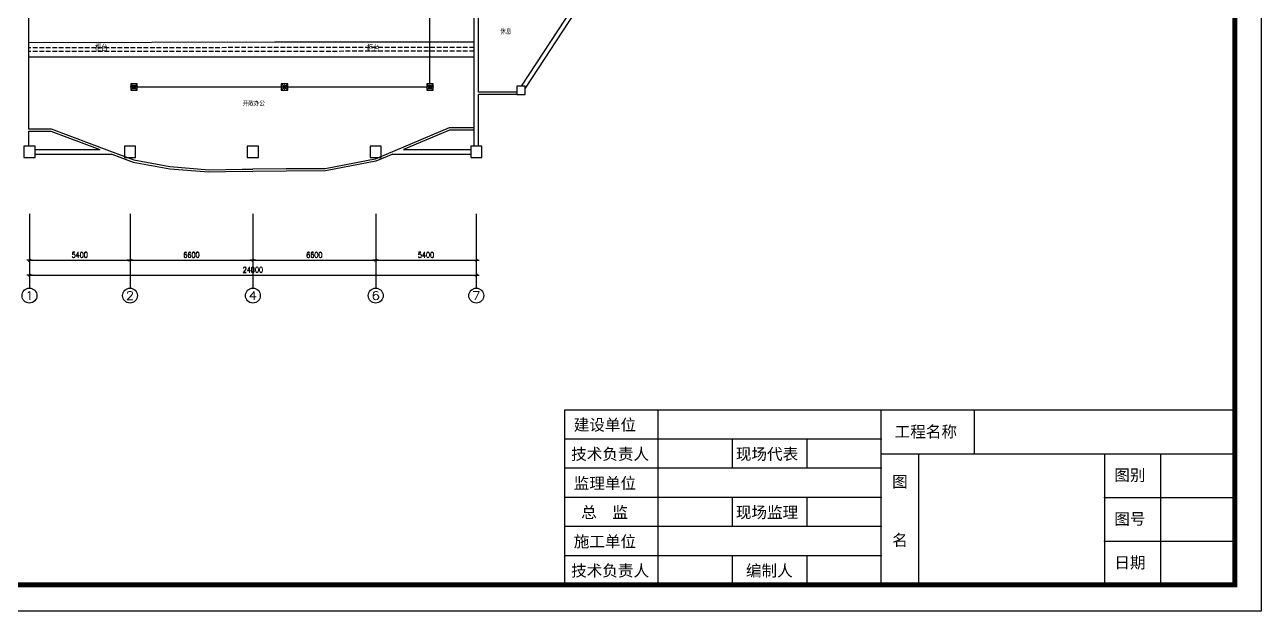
# Model space of a CAD drawing. Extents: x -149393 to 1177518, y -366685 to 296590.
# Drawn here: x 784228 to 850650, y -276685 to -245171 of the extents above; entities that cross this region are included whole.
import ezdxf
from ezdxf.enums import TextEntityAlignment as Align

# ---------------------------------------------------------------- set-up
doc = ezdxf.new("R2010")
doc.units = 0
doc.header["$LTSCALE"] = 1000
doc.header["$MEASUREMENT"] = 0
doc.linetypes.add('DASH', pattern=[0.35, 0.25, -0.1])
doc.linetypes.add('常规', pattern=[20, 10, 0, 10])
doc.layers.get('0').update_dxf_attribs({"linetype": 'CONTINUOUS'})
doc.layers.get('Defpoints').update_dxf_attribs({"linetype": 'CONTINUOUS'})
for name, color, linetype in [('AXIS', 3, 'CONTINUOUS'), ('COLUMN', 9, 'CONTINUOUS'), ('EQUIP-消防', 3, 'CONTINUOUS'), ('PUB_TITLE', 253, 'CONTINUOUS'), ('TEL_TEXT', 7, 'CONTINUOUS'), ('WALL', 9, 'CONTINUOUS'), ('WIRE-应急', 60, '常规')]:
    doc.layers.add(name, color=color, linetype=linetype)
doc.styles.add('_TCH_AXIS', font='COMPLEX', dxfattribs={"bigfont": 'GBCBIG'})
doc.styles.add('_TCH_DIM_T3', font='SIMPLEX', dxfattribs={"width": 0.705882, "bigfont": 'GBCBIG'})
doc.styles.add('_TEL_DIM', font='', dxfattribs={"width": 0.8, "height": 3.5})
doc.styles.add('DIM_FONT', font='SIMPLEX.shx', dxfattribs={"width": 0.8})
doc.styles.get("Standard").update_dxf_attribs({"font": 'gbenor.shx', "bigfont": 'gbcbig.shx'})
doc.styles.add('宋体', font='')
doc.styles.get('_TEL_DIM').set_extended_font_data('SimSun')
doc.styles.get('宋体').set_extended_font_data('SimSun')
doc.dimstyles.new('_TCH_ARCH&&100', dxfattribs={"dimtxt": 297.5, "dimasz": 100, "dimexe": 250, "dimexo": 300, "dimgap": 126.25, "dimtad": 1, "dimdec": 0, "dimzin": 0, "dimdsep": 46, "dimtxsty": '_TCH_DIM_T3', "dimblk": 'ARCHTICK', "dimcen": 0.09, "dimclrt": 7, "dimazin": 2, "dimtfac": 1, "dimtdec": 0, "dimtix": 1, "dimtmove": 2, "dimatfit": 3, "dimfxl": 1, "dimtolj": 1, "dimtzin": 0, "dimarcsym": 0})
doc.dimstyles.new('DIMN', dxfattribs={"dimtxt": 300, "dimasz": 1, "dimexe": 250, "dimexo": 300, "dimgap": 150, "dimtad": 1, "dimdec": 0, "dimdsep": 46, "dimtxsty": 'DIM_FONT', "dimblk": '_DIMX', "dimcen": 2.5, "dimclrt": 7, "dimadec": 0, "dimazin": 0, "dimtfac": 1, "dimtdec": 0, "dimtix": 1, "dimtmove": 2, "dimatfit": 3, "dimldrblk": '_DIMX', "dimfxl": 1, "dimtolj": 1, "dimarcsym": 0})

# ---------------------------------------------------------------- blocks, each defined once
blk = doc.blocks.new('$equip_U$00000427(cyc-PC)')
for p, q in [((-0.43, -0.43), (0.43, 0.43)), ((-0.43, 0.43), (0.43, -0.43))]:
    blk.add_line(p, q)
blk.add_lwpolyline([(-0.5, 0.5), (-0.5, -0.5), (0.5, -0.5), (0.5, 0.5)], close=True)
blk.add_circle((0, 0), 0.275)
for p in [(-0.5, 0), (0, 0.5), (0.5, 0), (0, -0.5)]:
    blk.add_point(p)
for points in [[(-0.24, 0.14), (0.24, 0.14), (-0.27, 0), (0.27, 0)], [(-0.24, -0.14), (0.24, -0.14), (-0.27, 0), (0.27, 0)], [(-0.14, 0.24), (0.14, 0.24), (-0.24, 0.14), (0.24, 0.14)], [(0, 0.27), (0, 0.27), (-0.14, 0.24), (0.14, 0.24)], [(-0.14, -0.24), (0.14, -0.24), (-0.24, -0.14), (0.24, -0.14)], [(0, -0.27), (0, -0.27), (-0.14, -0.24), (0.14, -0.24)]]:
    blk.add_solid(points)
at = {"color": 7, "style": '_TEL_DIM', "flags": 1}
blk.add_attdef('A', text='', height=0.00002, dxfattribs=at).set_placement((0, 0), align=Align.MIDDLE_CENTER)
blk = doc.blocks.new('_DIMX')
blk.add_line((-150, 0), (150, 0))
at = {"const_width": 50}
blk.add_lwpolyline([(-70, -70), (70, 70)], dxfattribs=at)
blk = doc.blocks.new('_ArchTick')
at = {"color": 0, "linetype": 'ByBlock', "const_width": 0.4}
blk.add_lwpolyline([(-0.5, -0.5), (0.5, 0.5)], dxfattribs=at)
blk = doc.blocks.new('*D1387')
at = {"layer": 'AXIS', "color": 0, "lineweight": -2, "transparency": 16777216}
for p, q in [((796483, -255624), (796483, -258074)), ((803083, -255624), (803083, -258074)), ((796483, -257824), (803083, -257824))]:
    blk.add_line(p, q, dxfattribs=at)
at = {"layer": 'Defpoints', "color": 0, "transparency": 16777216}
for p in [(796483, -255324), (803083, -255324), (803083, -257824)]:
    blk.add_point(p, dxfattribs=at)
at = {"layer": 'AXIS', "color": 0, "lineweight": -2, "transparency": 16777216, "xscale": 100, "yscale": 100, "zscale": 100, "rotation": 180}
blk.add_blockref('_ArchTick', (796483, -257824), dxfattribs=at)
at = {"layer": 'AXIS', "color": 0, "lineweight": -2, "transparency": 16777216, "xscale": 100, "yscale": 100, "zscale": 100}
blk.add_blockref('_ArchTick', (803083, -257824), dxfattribs=at)
at = {"layer": 'AXIS', "color": 7, "transparency": 16777216, "insert": (799783, -257549), "char_height": 297.5, "attachment_point": 5, "style": '_TCH_DIM_T3'}
blk.add_mtext('\\A1;6600', dxfattribs=at)
blk = doc.blocks.new('*D1388')
at = {"layer": 'AXIS', "color": 0, "lineweight": -2, "transparency": 16777216}
for p, q in [((803083, -255624), (803083, -258074)), ((808483, -255624), (808483, -258074)), ((803083, -257824), (808483, -257824))]:
    blk.add_line(p, q, dxfattribs=at)
at = {"layer": 'Defpoints', "color": 0, "transparency": 16777216}
for p in [(803083, -255324), (808483, -255324), (808483, -257824)]:
    blk.add_point(p, dxfattribs=at)
at = {"layer": 'AXIS', "color": 0, "lineweight": -2, "transparency": 16777216, "xscale": 100, "yscale": 100, "zscale": 100, "rotation": 180}
blk.add_blockref('_ArchTick', (803083, -257824), dxfattribs=at)
at = {"layer": 'AXIS', "color": 0, "lineweight": -2, "transparency": 16777216, "xscale": 100, "yscale": 100, "zscale": 100}
blk.add_blockref('_ArchTick', (808483, -257824), dxfattribs=at)
at = {"layer": 'AXIS', "color": 7, "transparency": 16777216, "insert": (805783, -257549), "char_height": 297.5, "attachment_point": 5, "style": '_TCH_DIM_T3'}
blk.add_mtext('\\A1;5400', dxfattribs=at)
blk = doc.blocks.new('*D1389')
at = {"layer": 'AXIS', "color": 0, "lineweight": -2, "transparency": 16777216}
for p, q in [((789883, -255624), (789883, -258074)), ((796483, -255624), (796483, -258074)), ((789883, -257824), (796483, -257824))]:
    blk.add_line(p, q, dxfattribs=at)
at = {"layer": 'Defpoints', "color": 0, "transparency": 16777216}
for p in [(789883, -255324), (796483, -255324), (796483, -257824)]:
    blk.add_point(p, dxfattribs=at)
at = {"layer": 'AXIS', "color": 0, "lineweight": -2, "transparency": 16777216, "xscale": 100, "yscale": 100, "zscale": 100, "rotation": 180}
blk.add_blockref('_ArchTick', (789883, -257824), dxfattribs=at)
at = {"layer": 'AXIS', "color": 0, "lineweight": -2, "transparency": 16777216, "xscale": 100, "yscale": 100, "zscale": 100}
blk.add_blockref('_ArchTick', (796483, -257824), dxfattribs=at)
at = {"layer": 'AXIS', "color": 7, "transparency": 16777216, "insert": (793183, -257549), "char_height": 297.5, "attachment_point": 5, "style": '_TCH_DIM_T3'}
blk.add_mtext('\\A1;6600', dxfattribs=at)
blk = doc.blocks.new('*D1390')
at = {"layer": 'AXIS', "color": 0, "lineweight": -2, "transparency": 16777216}
for p, q in [((784483, -255624), (784483, -258074)), ((789883, -255624), (789883, -258074)), ((784483, -257824), (789883, -257824))]:
    blk.add_line(p, q, dxfattribs=at)
at = {"layer": 'Defpoints', "color": 0, "transparency": 16777216}
for p in [(784483, -255324), (789883, -255324), (789883, -257824)]:
    blk.add_point(p, dxfattribs=at)
at = {"layer": 'AXIS', "color": 0, "lineweight": -2, "transparency": 16777216, "xscale": 100, "yscale": 100, "zscale": 100, "rotation": 180}
blk.add_blockref('_ArchTick', (784483, -257824), dxfattribs=at)
at = {"layer": 'AXIS', "color": 0, "lineweight": -2, "transparency": 16777216, "xscale": 100, "yscale": 100, "zscale": 100}
blk.add_blockref('_ArchTick', (789883, -257824), dxfattribs=at)
at = {"layer": 'AXIS', "color": 7, "transparency": 16777216, "insert": (787183, -257549), "char_height": 297.5, "attachment_point": 5, "style": '_TCH_DIM_T3'}
blk.add_mtext('\\A1;5400', dxfattribs=at)
blk = doc.blocks.new('*D1391')
at = {"layer": 'AXIS', "color": 0, "lineweight": -2, "transparency": 16777216}
for p, q in [((784483, -255624), (784483, -258874)), ((808483, -255624), (808483, -258874)), ((784483, -258624), (808483, -258624))]:
    blk.add_line(p, q, dxfattribs=at)
at = {"layer": 'Defpoints', "color": 0, "transparency": 16777216}
for p in [(784483, -255324), (808483, -255324), (808483, -258624)]:
    blk.add_point(p, dxfattribs=at)
at = {"layer": 'AXIS', "color": 0, "lineweight": -2, "transparency": 16777216, "xscale": 100, "yscale": 100, "zscale": 100, "rotation": 180}
blk.add_blockref('_ArchTick', (784483, -258624), dxfattribs=at)
at = {"layer": 'AXIS', "color": 0, "lineweight": -2, "transparency": 16777216, "xscale": 100, "yscale": 100, "zscale": 100}
blk.add_blockref('_ArchTick', (808483, -258624), dxfattribs=at)
at = {"layer": 'AXIS', "color": 7, "transparency": 16777216, "insert": (796483, -258349), "char_height": 297.5, "attachment_point": 5, "style": '_TCH_DIM_T3'}
blk.add_mtext('\\A1;24000', dxfattribs=at)
blk = doc.blocks.new('_FZHK')
blk.add_lwpolyline([(-0.5, -0.5), (0.5, -0.5), (0.5, 0.5), (-0.5, 0.5)], close=True)
blk = doc.blocks.new('会签栏')
at = {"layer": 'PUB_TITLE', "color": 4, "lineweight": 30}
blk.add_lwpolyline([(-18000, 0), (-18000, 4700), (0, 4700)], dxfattribs=at)
at = {"layer": 'PUB_TITLE', "color": 4}
for points in [[(-15500, 4700), (-15500, 0)], [(-9500, 0), (-9500, 4700)], [(-7000, 4700), (-7000, 3525)], [(-9500, 3917), (-18000, 3917)], [(-13500, 3917), (-13500, 3133)], [(-11500, 3917), (-11500, 3133)], [(-9500, 3525), (0, 3525)], [(-8500, 3525), (-8500, 0)], [(-3500, 3525), (-3500, 0)], [(-2000, 3525), (-2000, 0)], [(-9500, 3133), (-18000, 3133)], [(-9500, 2350), (-18000, 2350)], [(-13500, 2350), (-13500, 1567)], [(-11500, 2350), (-11500, 1567)], [(-3500, 2350), (0, 2350)], [(-9500, 1567), (-18000, 1567)], [(-3500, 1175), (0, 1175)], [(-9500, 783), (-18000, 783)], [(-13500, 783), (-13500, 0)], [(-11500, 783), (-11500, 0)]]:
    blk.add_lwpolyline(points, dxfattribs=at)
at = {"layer": 'PUB_TITLE'}
for p in [(-9500, 3917), (-9500, 3133), (-9500, 2350), (-9500, 1567), (-3500, 1175), (-9500, 783)]:
    blk.add_point(p, dxfattribs=at)
at = {"layer": 'PUB_TITLE', "color": 4}
blk.add_point((-3500, 2350), dxfattribs=at)
at = {"lineweight": -3, "style": '宋体'}
for s, p in [('建设单位', (-17758, 4147)), ('工程名称', (-9140, 3965)), ('技术负责人', (-17828, 3363)), ('现场代表', (-13405, 3363)), ('图别', (-3241, 2796)), ('监理单位', (-17758, 2580)), ('图', (-9206, 2624)), ('总  监', (-17560, 1797)), ('现场监理', (-13405, 1797)), ('图号', (-3241, 1621)), ('施工单位', (-17758, 1013)), ('名', (-9206, 1049)), ('日期', (-3241, 446)), ('技术负责人', (-17828, 230)), ('编制人', (-13134, 230))]:
    blk.add_text(s, height=307, dxfattribs=at).set_placement(p)

msp = doc.modelspace()

# ---------------------------------------------------------------- linework, layer by layer
for points in [[(784423.2, -246120.5), (797668.4, -246098.2), (808363.2, -246098.2)], [(784423.2, -246898.2), (796868.4, -246898.2), (808363.2, -246898.2)]]:
    msp.add_lwpolyline(points)
at = {"layer": 'AXIS'}
for p, q in [((784483.2, -255324), (784483.2, -259324)), ((789883.2, -255324), (789883.2, -259324)), ((796483.2, -255324), (796483.2, -259324)), ((803083.2, -255324), (803083.2, -259324)), ((808483.2, -255324), (808483.2, -259324))]:
    msp.add_line(p, q, dxfattribs=at)
for centre in [(784483.2, -259724), (789883.2, -259724), (796483.2, -259724), (803083.2, -259724), (808483.2, -259724)]:
    msp.add_circle(centre, 400, dxfattribs=at)
at = {"layer": 'PUB_TITLE'}
msp.add_lwpolyline([(731849.9, -192676.1), (850649.9, -192676.1), (850649.9, -276684.6), (731849.9, -276684.6)], close=True, dxfattribs=at)
at = {"layer": 'PUB_TITLE', "const_width": 270.7}
msp.add_lwpolyline([(738921.3, -194090.4), (849235.6, -194090.4), (849235.6, -275270.4), (738921.3, -275270.4), (738921.3, -194090.4)], close=True, dxfattribs=at)
at = {"layer": 'WALL', "color": 59}
for p, q in [((813627.3, -244303.6), (810887.4, -248473.2)), ((784423.2, -244498.2), (784423.2, -246509.1)), ((808363.2, -246497.6), (808363.2, -244498.2)), ((808603.2, -246497.6), (808603.2, -244498.2)), ((813800.6, -244476.9), (811108.2, -248574.3)), ((784423.2, -246509.1), (784423.2, -249598.2)), ((808363.2, -248863.2), (808363.2, -246497.6)), ((808603.2, -248803.2), (808603.2, -246497.6)), ((808363.2, -251698.2), (808363.2, -248863.2)), ((810658.2, -248803.2), (808603.2, -248803.2)), ((810658.2, -248923.2), (808603.2, -248923.2)), ((808603.2, -251698.2), (808603.2, -248923.2)), ((784423.2, -249598.2), (784423.2, -250766)), ((784423.2, -250766), (785644.7, -250766)), ((784423.2, -250886), (784423.2, -251698.2)), ((784423.2, -250886), (785623, -250886)), ((785623, -250886), (788270.3, -251878.2)), ((785644.7, -250766), (788782.5, -251942.1)), ((807020.4, -250719.6), (804101.2, -251942.9)), ((807044.5, -250839.6), (804566, -251878.2)), ((808363.2, -250719.6), (807020.4, -250719.6)), ((808363.2, -250839.6), (807044.5, -250839.6)), ((808363.2, -250839.6), (808363.2, -250719.6)), ((784783.2, -251878.2), (788270.3, -251878.2)), ((784783.2, -252118.2), (788910.6, -252118.2)), ((788782.5, -251942.1), (790089.2, -252431.8)), ((788910.6, -252118.2), (790056.8, -252547.8)), ((803044.5, -252385.7), (800367.4, -252908.4)), ((804101.2, -251942.9), (803044.5, -252385.7)), ((803993.3, -252118.2), (803079.5, -252501.1)), ((803993.3, -252118.2), (808183.2, -252118.2)), ((804566, -251878.2), (808183.2, -251878.2)), ((790056.8, -252547.8), (792014.5, -252914.7)), ((790089.2, -252431.8), (792030.4, -252795.6)), ((792014.5, -252914.7), (794126.1, -253083.7)), ((792030.4, -252795.6), (794129.7, -252963.6)), ((794126.1, -253083.7), (795913.9, -253047)), ((794129.7, -252963.6), (795911.4, -252927.1)), ((795912.1, -253047), (796482.6, -253052.1)), ((795913.2, -252927), (796483.7, -252932.1)), ((798267.5, -252917.2), (796482.7, -252932.1)), ((798268.5, -253037.2), (796483.7, -253052.1)), ((800367.4, -252908.4), (798267.7, -252917.2)), ((800379.3, -253028.3), (798268.2, -253037.2)), ((803079.5, -252501.1), (800379.3, -253028.3))]:
    msp.add_line(p, q, dxfattribs=at)
at = {"layer": 'WALL', "linetype": 'DASH'}
for p, q in [((808363.2, -246397.6), (784423.2, -246409.1)), ((808363.2, -246597.6), (784423.2, -246609.1))]:
    msp.add_line(p, q, dxfattribs=at)
at = {"layer": 'WIRE-应急', "linetype": '常规'}
for p, q in [((805995.4, -248342), (805995.4, -240379)), ((790269.7, -248517), (798010.4, -248517)), ((798360.4, -248517), (805820.4, -248517))]:
    msp.add_line(p, q, dxfattribs=at)

# ---------------------------------------------------------------- block references
at = {"layer": 'COLUMN', "color": 59}
for p, xscale, yscale, zscale in [((810883.2, -248698.2), 450, 450, 450), ((784483.2, -251998.2), 600, 600, 600), ((789883.2, -251998.2), 600, 600, 600), ((796483.2, -251998.2), 600, 600, 600), ((803083.2, -251998.2), 600, 600, 600), ((808483.2, -251998.2), 600, 600, 600)]:
    msp.add_blockref('_FZHK', p, dxfattribs=dict(at, xscale=xscale, yscale=yscale, zscale=zscale))
at = {"layer": 'EQUIP-消防', "xscale": 350, "yscale": 350, "zscale": 350}
for p in [(790094.7, -248517), (798185.4, -248517), (805995.4, -248517)]:
    msp.add_blockref('$equip_U$00000427(cyc-PC)', p, dxfattribs=at)
at = {"layer": 'WALL', "xscale": 2, "yscale": 2, "zscale": 2}
msp.add_blockref('会签栏', (849235.6, -275270.4), dxfattribs=at)

# ---------------------------------------------------------------- texts
at = {"layer": 'AXIS', "color": 7, "style": '_TCH_AXIS'}
for s, width, p, p2 in [('1', 2.333333, (784256.9, -259950.3), (784709.4, -259950.3)), ('2', 1.5, (789656.9, -259950.3), (790109.4, -259950.3)), ('4', 1.3125, (796256.9, -259950.3), (796709.4, -259950.3)), ('6', 1.5, (802856.9, -259950.3), (803309.4, -259950.3)), ('7', 1.5, (808256.9, -259950.3), (808709.4, -259950.3))]:
    msp.add_text(s, height=452.5, dxfattribs=dict(at, width=width)).set_placement(p, p2, align=Align.FIT)
at = {"layer": 'TEL_TEXT', "color": 59, "style": '_TEL_DIM', "width": 0.8}
for s, p in [('休息', (809770.9, -245659.9)), ('开敞办公', (795935.9, -249520.6))]:
    msp.add_text(s, height=265.82, dxfattribs=at).set_placement(p)
at = {"layer": 'TEL_TEXT', "linetype": 'DASH'}
for p in [(788006.2, -246601.8), (802609.5, -246618.7)]:
    msp.add_text('柜台', height=337.59, dxfattribs=at).set_placement(p)

# ---------------------------------------------------------------- dimensions: what is measured, and where the dimension line sits
at = {"layer": 'AXIS'}
for p1, p2, distance in [((784483.2, -255324), (789883.2, -255324), -2500), ((784483.2, -255324), (808483.2, -255324), -3300), ((789883.2, -255324), (796483.2, -255324), -2500), ((796483.2, -255324), (803083.2, -255324), -2500), ((803083.2, -255324), (808483.2, -255324), -2500)]:
    msp.add_aligned_dim(p1=p1, p2=p2, distance=distance, dimstyle='DIMN', dxfattribs=at).render()
for p1, p2, distance, picture, middle in [((784483.2, -255324), (789883.2, -255324), -2500, '*D1390', (787183.2, -257549)), ((784483.2, -255324), (808483.2, -255324), -3300, '*D1391', (796483.2, -258349)), ((789883.2, -255324), (796483.2, -255324), -2500, '*D1389', (793183.2, -257549)), ((796483.2, -255324), (803083.2, -255324), -2500, '*D1387', (799783.2, -257549)), ((803083.2, -255324), (808483.2, -255324), -2500, '*D1388', (805783.2, -257549))]:
    dim = msp.add_aligned_dim(p1=p1, p2=p2, distance=distance, dimstyle='_TCH_ARCH&&100', dxfattribs=at)
    dim.commit()
    dim.dimension.update_dxf_attribs({"geometry": picture, "text_midpoint": middle})

doc.saveas('drawing.dxf')
